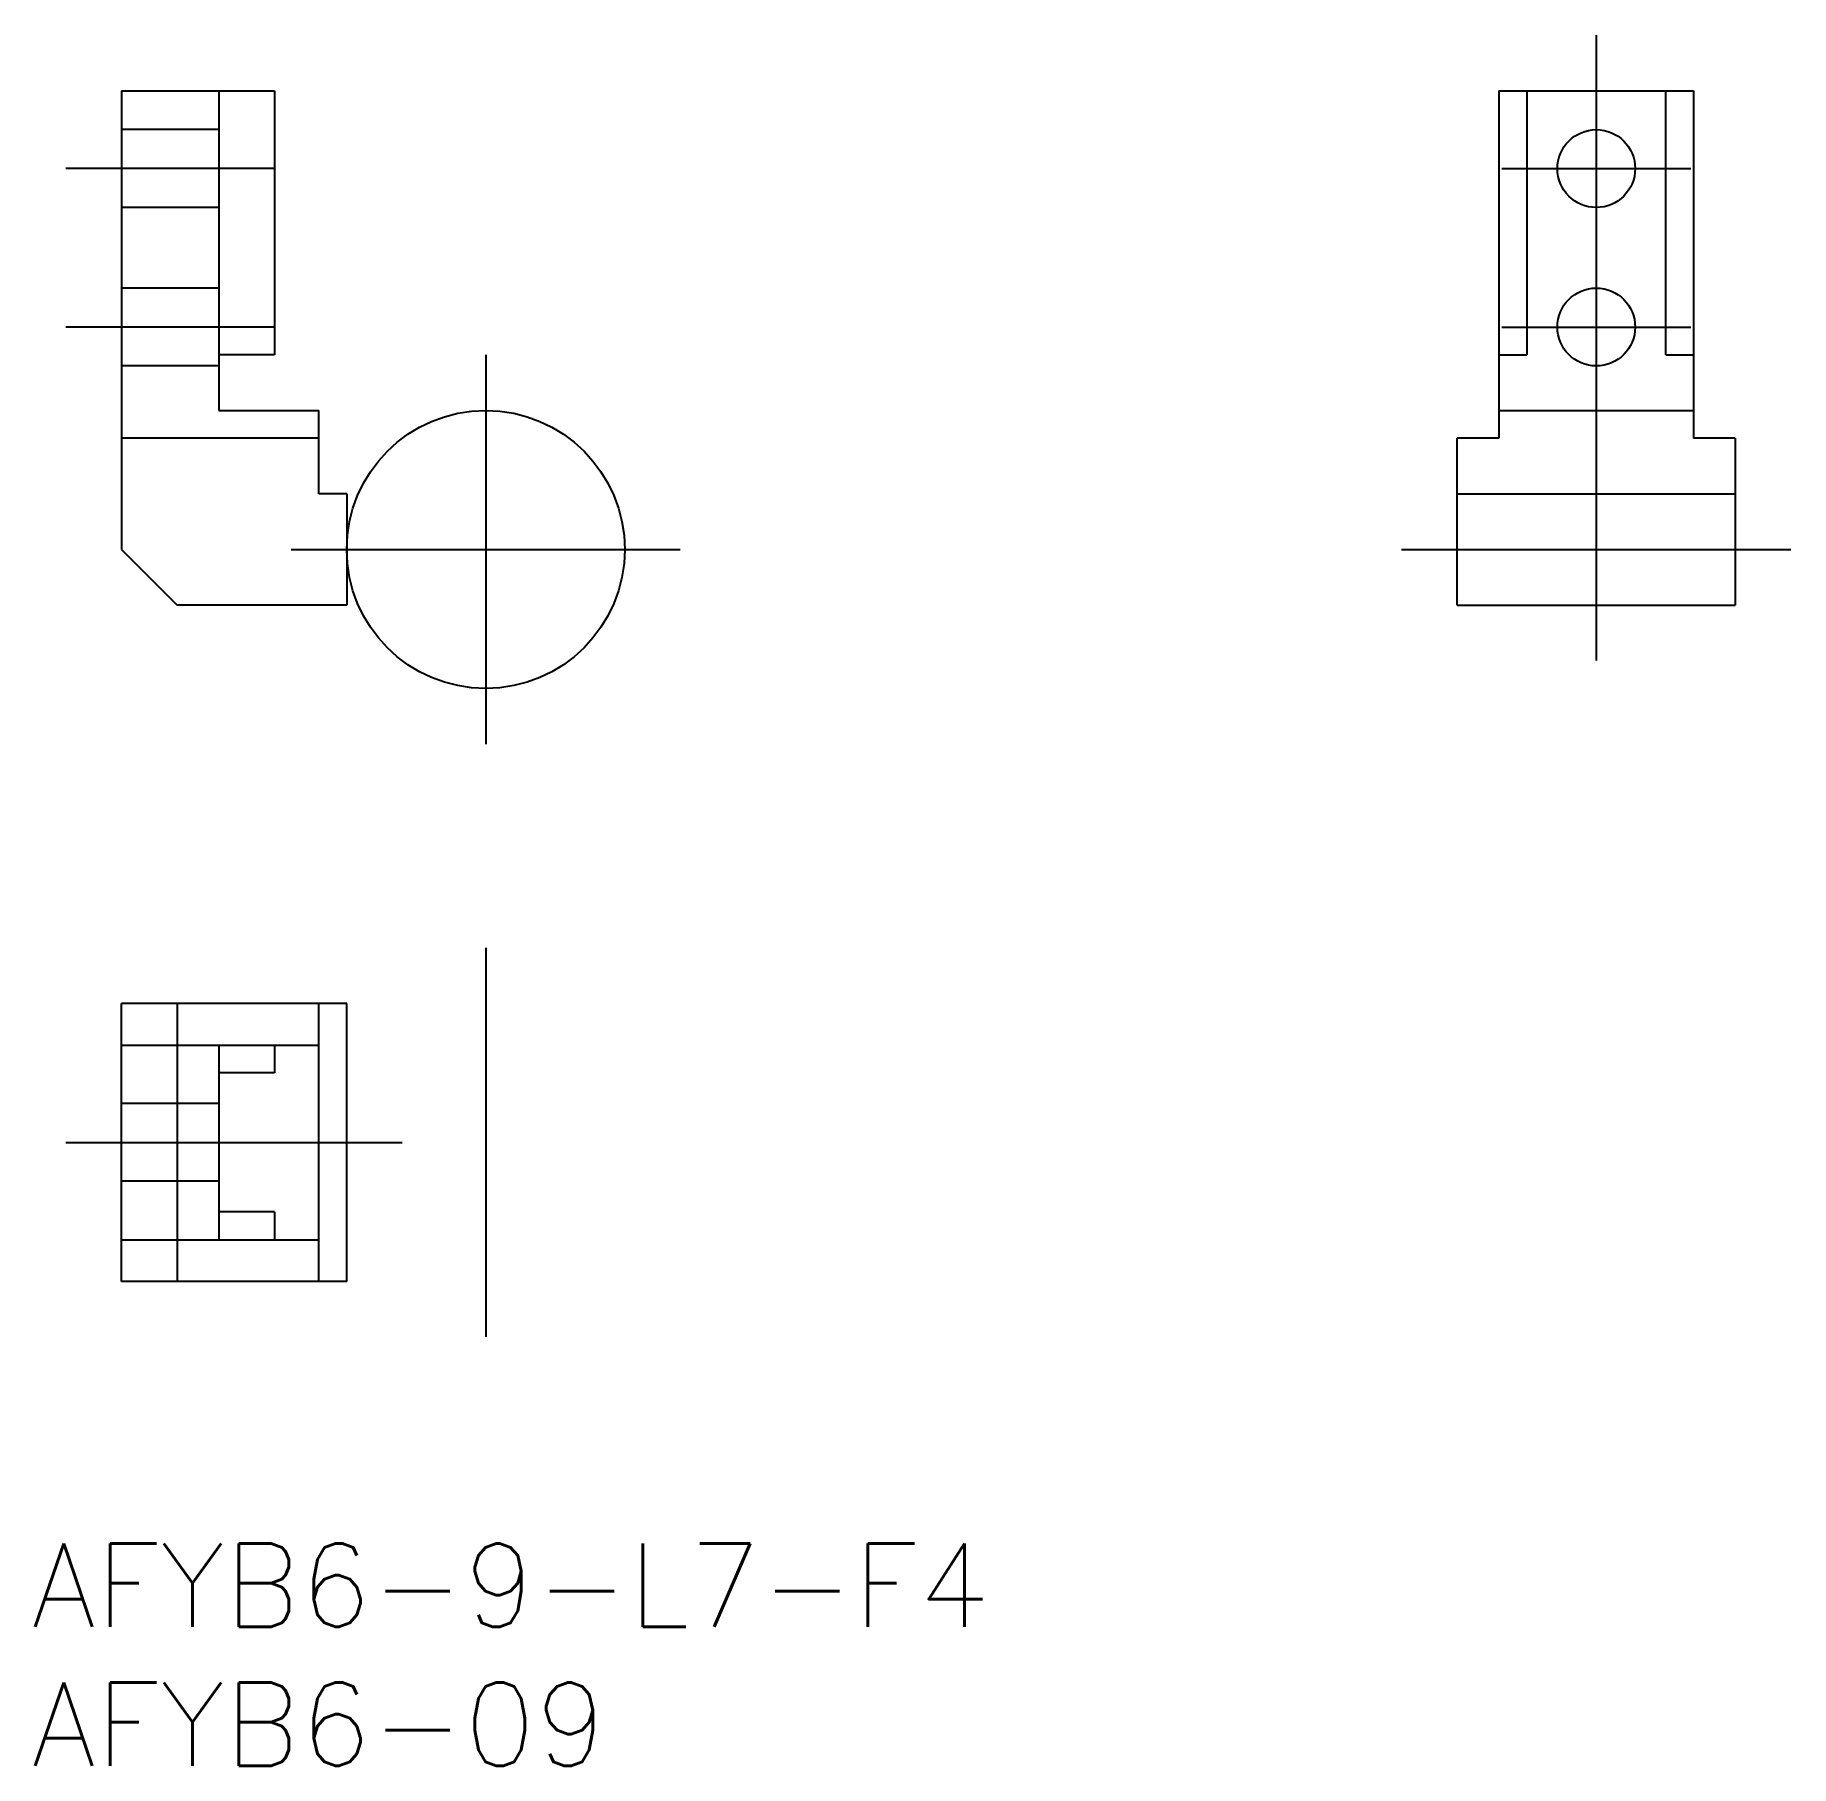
# Model space of a CAD drawing. Extents: x -16.2 to 46.9, y -43.8 to 18.5.
import ezdxf

# ---------------------------------------------------------------- set-up
doc = ezdxf.new("R2010")
doc.units = 0
for name, pattern in [('CENTER', [50.8, 31.75, -6.35, 6.35, -6.35]), ('DASHED', [19.05, 12.7, -6.35]), ('PHANTOM', [63.5, 31.75, -6.35, 6.35, -6.35, 6.35, -6.35])]:
    doc.linetypes.add(name, pattern=pattern)
doc.layers.get('0').update_dxf_attribs({"linetype": 'CONTINUOUS'})
doc.layers.add('CENTER', color=1, linetype='CENTER')
doc.styles.get("Standard").update_dxf_attribs({"font": 'txt.shx', "height": 3, "bigfont": 'bigfont.shx'})

msp = doc.modelspace()

# ---------------------------------------------------------------- linework, layer by layer
at = {"color": 7, "linetype": 'CONTINUOUS'}
for p, q in [((-13.1, 16.5), (-7.6, 16.5)), ((-13.1, 16.5), (-13.1, 0)), ((-7.6, 16.5), (-7.6, 7)), ((36.445, 16.5), (43.445, 16.5)), ((36.445, 16.5), (36.445, 4)), ((37.445, 16.5), (37.445, 7)), ((42.445, 7), (42.445, 16.5)), ((43.445, 16.5), (43.445, 4)), ((-9.6, 7), (-9.6, 5)), ((-7.6, 7), (-9.6, 7)), ((36.445, 7), (37.445, 7)), ((42.445, 7), (43.445, 7)), ((-9.6, 5), (-6, 5)), ((-6, 2), (-6, 5)), ((36.445, 5), (43.445, 5)), ((-6, 4), (-13.1, 4)), ((36.445, 4), (34.945, 4)), ((34.945, -2), (34.945, 4)), ((44.945, 4), (43.445, 4)), ((44.945, 4), (44.945, -2)), ((-5, 2), (-6, 2)), ((-5, 2), (-5, -2)), ((34.945, 2), (44.945, 2)), ((-13.1, 0), (-11.1, -2)), ((-5, -2), (-11.1, -2)), ((34.945, -2), (44.945, -2)), ((-5, -16.327), (-13.1, -16.327)), ((-13.1, -26.327), (-13.1, -16.327)), ((-11.1, -16.327), (-11.1, -26.327)), ((-5, -26.327), (-5, -16.327)), ((-5, -26.327), (-13.1, -26.327))]:
    msp.add_line(p, q, dxfattribs=at)
at = {"color": 3, "linetype": 'DASHED'}
for p, q in [((-9.6, 16.5), (-9.6, 7)), ((-9.6, 15.1), (-13.1, 15.1)), ((-9.6, 12.3), (-13.1, 12.3)), ((-9.6, 9.4), (-13.1, 9.4)), ((-9.6, 6.6), (-13.1, 6.6)), ((34.945, 0), (44.945, 0)), ((-6, -26.327), (-6, -16.327)), ((-13.1, -17.827), (-6, -17.827)), ((-9.6, -17.827), (-9.6, -18.827)), ((-7.6, -17.827), (-7.6, -18.827)), ((-7.6, -18.827), (-9.6, -18.827)), ((-9.6, -18.827), (-9.6, -23.827)), ((-9.6, -19.927), (-13.1, -19.927)), ((-9.6, -22.727), (-13.1, -22.727)), ((-7.6, -23.827), (-9.6, -23.827)), ((-9.6, -23.827), (-9.6, -24.827)), ((-7.6, -23.827), (-7.6, -24.827)), ((-13.1, -24.827), (-6, -24.827))]:
    msp.add_line(p, q, dxfattribs=at)
at = {"color": 7, "linetype": 'CONTINUOUS'}
for centre in [(39.945, 13.7), (39.945, 8)]:
    msp.add_circle(centre, 1.4, dxfattribs=at)
at = {"color": 3, "linetype": 'PHANTOM'}
msp.add_circle((0, 0), 5, dxfattribs=at)
at = {"layer": 'CENTER', "color": 1, "linetype": 'CENTER'}
for p, q in [((39.945, 18.5), (39.945, -4)), ((-7.6, 13.7), (-15.1, 13.7)), ((36.545, 13.7), (43.345, 13.7)), ((-7.6, 8), (-15.1, 8)), ((36.545, 8), (43.345, 8)), ((0, 7), (0, -7)), ((-7, 0), (7, 0)), ((32.945, 0), (46.945, 0)), ((0, -14.327), (0, -28.327)), ((-15.1, -21.327), (-3, -21.327))]:
    msp.add_line(p, q, dxfattribs=at)

# ---------------------------------------------------------------- texts
at = {"color": 7, "linetype": 'CONTINUOUS'}
for s, p in [('AFYB6-9-L7-F4', (-16.336, -38.754)), ('AFYB6-09', (-16.336, -43.754))]:
    msp.add_text(s, height=3, dxfattribs=at).set_placement(p)

doc.saveas('drawing.dxf')
